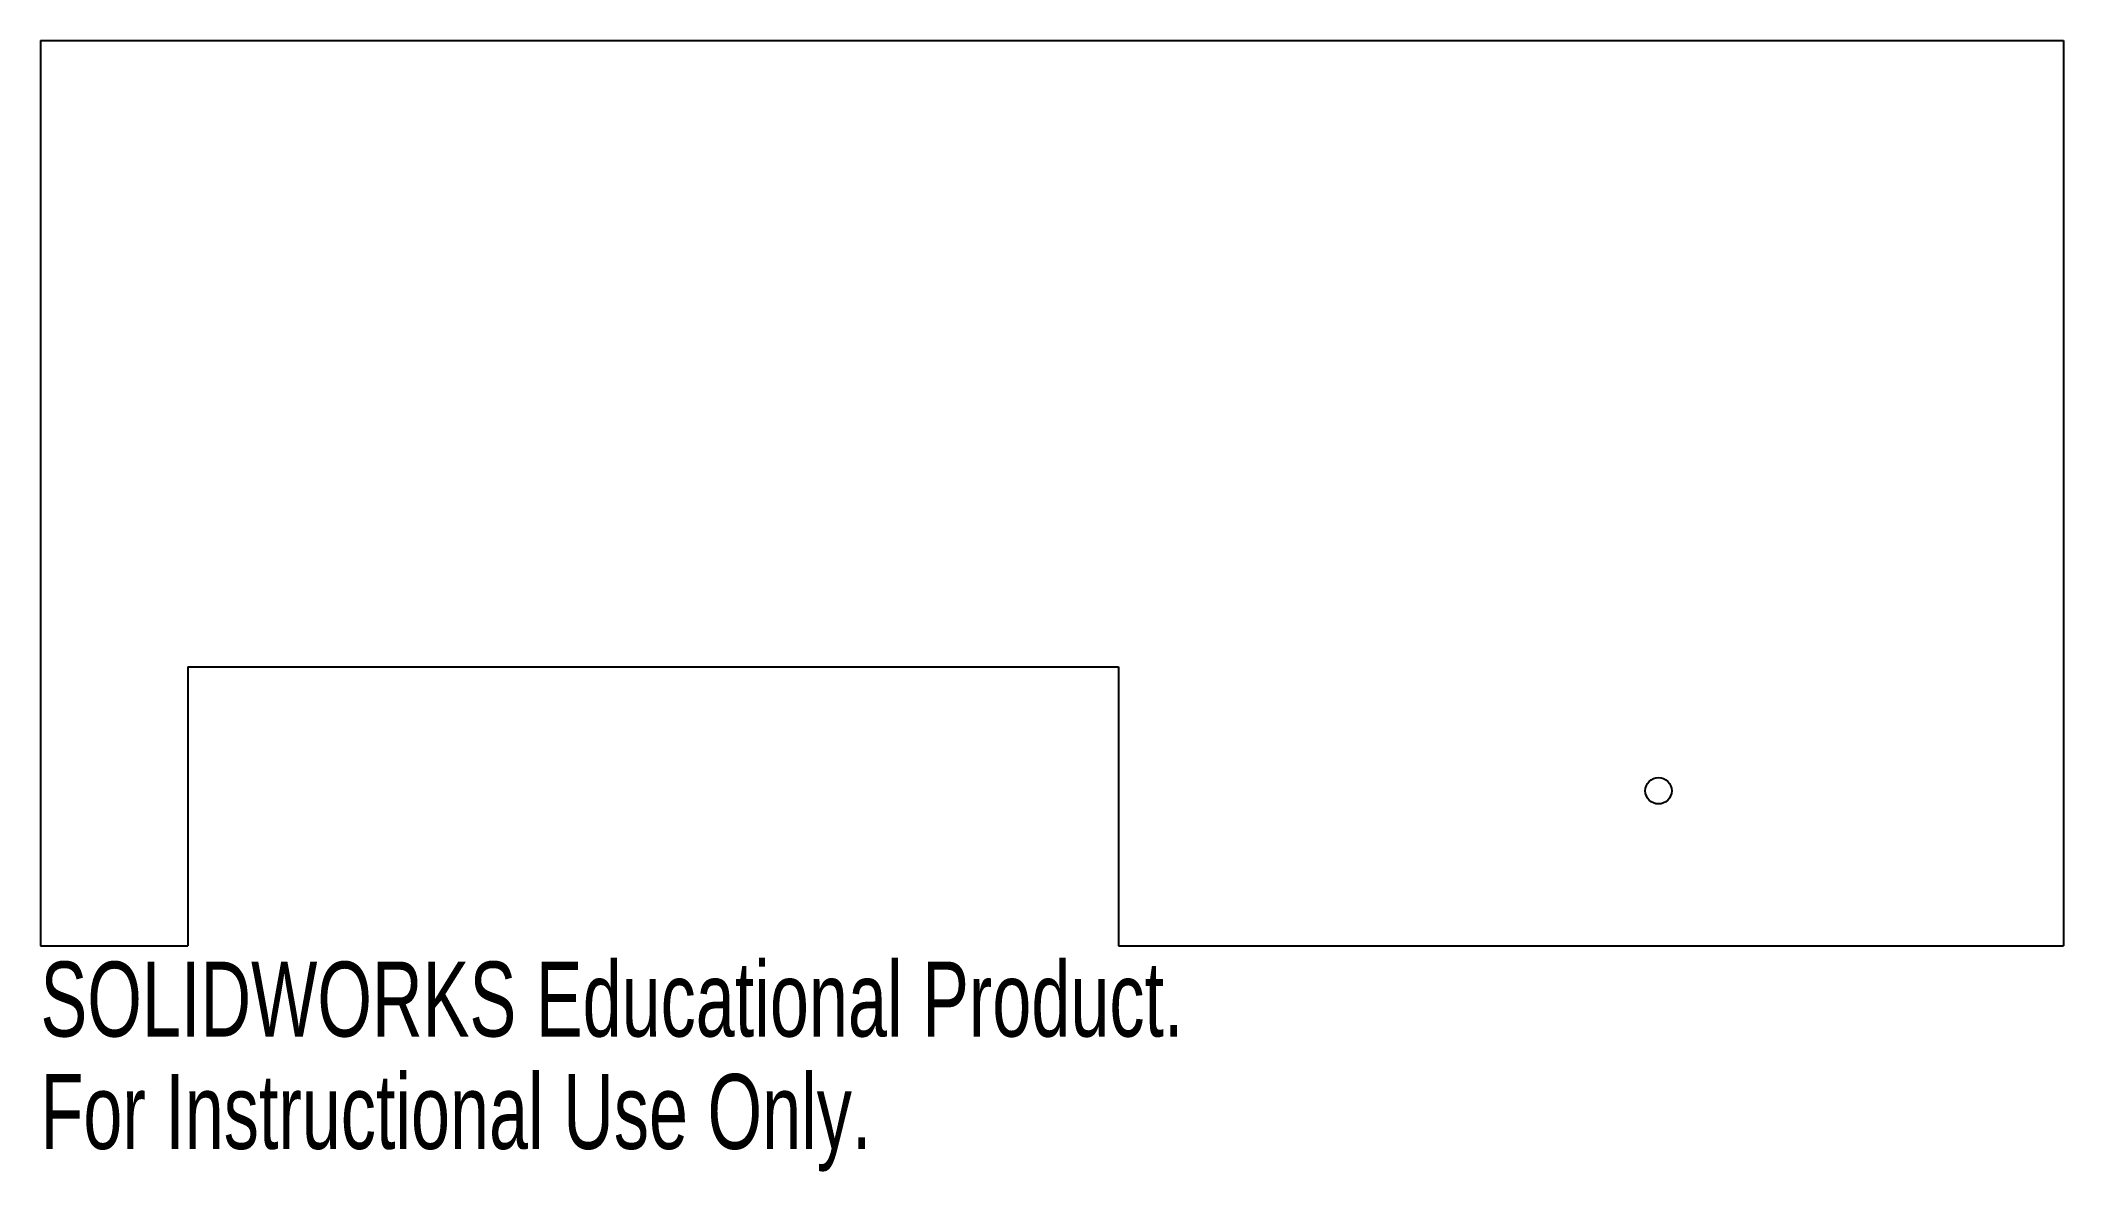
# Model space of a CAD drawing. Header units: millimetres. Extents: x 0 to 130, y -73 to 0.
import ezdxf

# ---------------------------------------------------------------- set-up
doc = ezdxf.new("R2010")
doc.units = ezdxf.units.MM
doc.styles.add('SLDTEXTSTYLE0', font='TXT', dxfattribs={"width": 0.7})

msp = doc.modelspace()

# ---------------------------------------------------------------- linework, layer by layer
at = {"color": 7, "linetype": 'Continuous', "lineweight": 25}
for p, q in [((0, 0), (130.41, 0)), ((0, 0), (0, -58.4)), ((130.41, 0), (130.41, -58.4)), ((9.5, -40.4), (69.5, -40.4)), ((9.5, -40.4), (9.5, -58.4)), ((69.5, -40.4), (69.5, -58.4)), ((0, -58.4), (9.5, -58.4)), ((69.5, -58.4), (130.41, -58.4))]:
    msp.add_line(p, q, dxfattribs=at)
msp.add_circle((104.3, -48.4), 0.85, dxfattribs=at)

# ---------------------------------------------------------------- texts
at = {"color": 7, "linetype": 'Continuous', "char_height": 4.8336, "attachment_point": 1, "style": 'SLDTEXTSTYLE0'}
for s, insert in [('SOLIDWORKS Educational Product.', (0, -59.42)), ('For Instructional Use Only.', (0, -66.67))]:
    msp.add_mtext(s, dxfattribs=dict(at, insert=insert))

doc.saveas('drawing.dxf')
